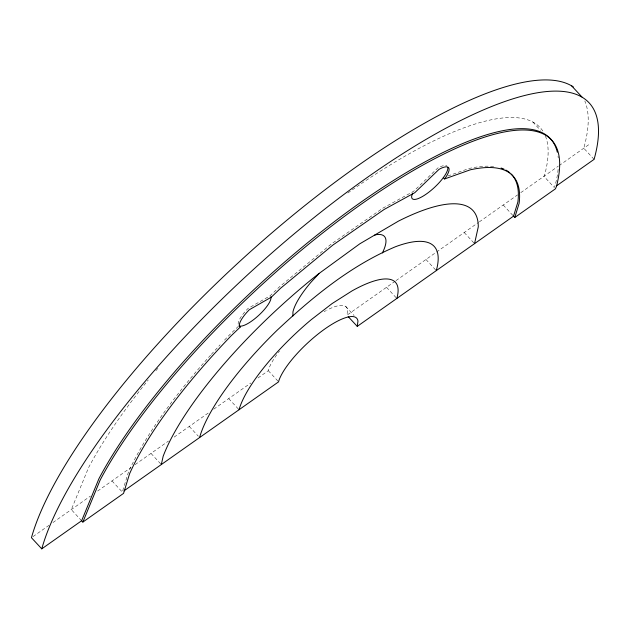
<?xml version="1.0" encoding="UTF-8"?>
<svg xmlns="http://www.w3.org/2000/svg" width="629" height="629" viewBox="0 0 629 629"><rect width="100%" height="100%" fill="white"/><g stroke="black" fill="none" stroke-linecap="round" stroke-linejoin="round"><path stroke-width="0.47" stroke-dasharray="3.15 2.36" d="M258 377.95L268.292 370.685L268.379 370.033A52.828 15.135 -42.8 0 1 277.137 354.221M238.462 326.254L229.789 334.589A264.133 75.669 -42.8 0 0 222.87 341.862M33.046 536.584L48.983 525.341M52.97 522.534L90.45 496.1M97.637 491.037L131.099 467.433M135.078 464.634L168.533 441.039M174.115 437.108L208.191 413.072M213.718 409.172L250.877 382.975M395.193 281.202L346.925 315.231L347.633 310.066A52.828 15.135 -42.8 0 0 326.648 310.278M395.979 280.644L478.543 222.414M479.345 221.856L517.581 194.888M520.773 192.639L558.261 166.198M559.055 165.639L588.658 144.764M447.911 176.002L468.99 168.501A264.133 75.669 -42.8 0 1 495.589 166.732M594.091 159.349L583.767 148.216A369.789 105.931 -42.8 0 0 584.821 101.002M532.779 121.94L540.523 130.297M503.224 205.015L512.894 215.456M464.218 232.518L474.541 243.651M425.959 259.502L436.282 270.635M386.513 287.319L396.836 298.453M345.706 306.48L354.096 315.53M268.292 370.685L278.616 381.827M228.704 398.605L239.028 409.738M189.258 426.423L198.284 436.172M150.999 453.407L161.323 464.54M111.993 480.91L122.317 492.043L128.324 472.481A264.133 75.669 -42.8 0 1 210.684 355.094M81.628 520.741L71.305 509.608L88.618 467.536A316.961 90.796 -42.8 0 1 148.271 379.963M278.301 352.649A52.828 15.135 -42.8 0 1 279.425 351.186M324.163 311.638A52.828 15.135 -42.8 0 1 325.728 310.773M545.445 136.123A316.961 90.796 -42.8 0 1 544.879 173.974L543.912 176.317L554.235 187.458L555.203 185.107A316.961 90.796 -42.8 0 0 558.237 168.045M155.882 370.709A316.961 90.796 -42.8 0 1 158.469 367.627M347.829 193.017A316.961 90.796 -42.8 0 1 543.236 131.689M558.025 156.204A316.961 90.796 -42.8 0 1 558.214 157.887M211.352 354.355A264.133 75.669 -42.8 0 1 220.134 344.786M238.179 324.257A21.661 6.204 -42.8 0 1 248.07 308.407L270.053 295.858L279.386 286.879L331.601 243.745L382.896 208.136L413.544 191.35L437.808 167.998A23.855 6.833 -42.8 0 1 446.912 165.962"/><path stroke-width="0.94" d="M292.902 315.994L292.933 311.968A61.587 17.643 -42.8 0 1 310.923 282.295L319.147 273.411M348.214 316.631L357.248 326.372L357.956 321.199A52.828 15.135 -42.8 0 0 320.987 331.782A52.828 15.135 -42.8 0 0 278.702 381.174L278.616 381.827L123.913 490.919M161.323 464.54L163.163 456.261A211.305 60.533 -42.8 0 1 318.345 273.992L359.827 243.793L398.464 221.109A211.305 60.533 -42.8 0 1 478.276 226.865L474.541 243.651M357.248 326.372L513.539 216.148L517.895 201.972A264.133 75.669 -42.8 0 0 511.204 174.076M513.539 216.148L514.781 217.485L519.129 203.309A264.133 75.669 -42.8 0 0 470.233 169.83L444.569 178.966L443.327 177.637M573.294 86.888A369.789 105.931 -42.8 0 0 286.667 220.386A369.789 105.931 -42.8 0 0 31.45 537.709L41.773 548.85L81.628 520.741L98.942 478.677A316.961 90.796 -42.8 0 1 357.311 204.755A316.961 90.796 -42.8 0 1 557.31 152.218M81.628 520.741L82.863 522.078L100.176 480.013A316.961 90.796 -42.8 0 1 389.178 185.311A316.961 90.796 -42.8 0 1 556.437 186.443L555.47 188.794L514.781 217.485M239.122 325.61L240.364 326.946L231.032 335.925A264.133 75.669 -42.8 0 0 129.558 473.818L123.559 493.38L82.863 522.078M556.626 185.767L594.091 159.349A369.789 105.931 -42.8 0 0 367.658 177.181A369.789 105.931 -42.8 0 0 41.773 548.85M374.42 235.23L376.417 234.641A61.587 17.643 -42.8 0 1 382.353 252.976M240.364 326.946L239.563 326.184A21.661 6.204 -42.8 0 1 249.312 309.743L271.288 297.195L280.62 288.216L332.843 245.082L384.13 209.465L414.778 192.686L439.042 169.335A23.855 6.833 -42.8 0 1 444.569 178.966M571.635 85.843L581.959 96.984M436.282 270.635A158.477 45.398 -42.8 0 0 395.562 246.702C350.628 265.65 312.495 297.108 277.208 330.162A158.477 45.398 -42.8 0 0 199.574 437.564M396.836 298.453A105.656 30.263 -42.8 0 0 352.075 290.873L332.136 303.548L311.237 319.674A105.656 30.263 -42.8 0 0 239.028 409.738M501.085 168.029A264.133 75.669 -42.8 0 1 504.002 169.146M505.81 170.042A264.133 75.669 -42.8 0 1 509.812 172.778M447.824 167.542A23.855 6.833 -42.8 0 1 427.343 193.307A23.855 6.833 -42.8 0 1 412.624 193.158M270.847 296.621A21.661 6.204 -42.8 0 1 259.077 315.027A21.661 6.204 -42.8 0 1 239.5 325.971"/></g></svg>
